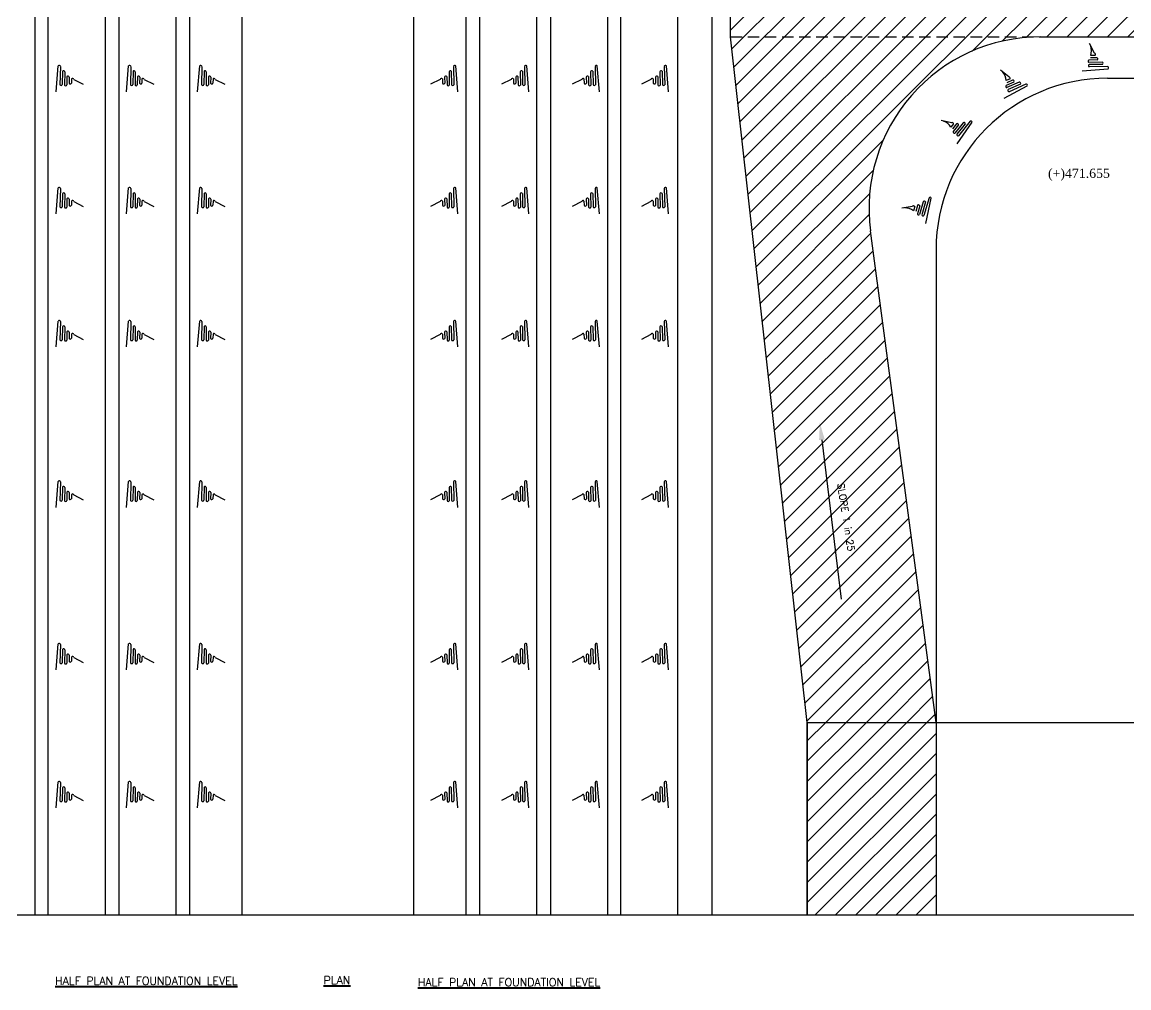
# Model space of a CAD drawing. Header units: inches. Extents: x -400915 to 515323, y 79868 to 577806.
# Drawn here: x -283651 to -186818, y 79868 to 164398 of the extents above; entities that cross this region are included whole.
import ezdxf
from ezdxf import colors
from ezdxf.entities.mleader import LeaderData, LeaderLine
from ezdxf.math import Vec2, Vec3

# ---------------------------------------------------------------- set-up
doc = ezdxf.new("R2010")
doc.units = ezdxf.units.IN
doc.header["$LTSCALE"] = 0.315
doc.header["$MEASUREMENT"] = 0
doc.linetypes.add('CENTER', pattern=[50.8, 31.75, -6.35, 6.35, -6.35])
doc.linetypes.add('HIDDEN', pattern=[9.525, 6.35, -3.175])
for name, color, linetype in [('CL', 5, 'CENTER'), ('rec', 7, 'Continuous'), ('stru', 2, 'Continuous')]:
    doc.layers.add(name, color=color, linetype=linetype)
for name, color, linetype, lineweight in [('crass barrier', 1, 'Continuous', 20), ('STRUC', 2, 'Continuous', 20), ('TXC', 7, 'Continuous', 40)]:
    doc.layers.add(name, color=color, linetype=linetype, lineweight=lineweight)
doc.styles.add('ROMANS', font='ROMANS')
doc.styles.add('ROMANT', font='romant.shx')
doc.styles.add('S1', font='ROMANS.shx')
doc.styles.get("Standard").update_dxf_attribs({"font": 'romantic.ttf'})
doc.dimstyles.new('75', dxfattribs={"dimscale": 0, "dimtxt": 2.5, "dimasz": 2.5, "dimexe": 1.5, "dimexo": 1.5, "dimgap": 1, "dimtad": 1, "dimdec": 0, "dimzin": 0, "dimdsep": 46, "dimtxsty": 'ROMANS', "dimblk": 'ARCHTICK', "dimcen": -0.75, "dimclrd": 1, "dimclre": 1, "dimclrt": 3, "dimadec": 0, "dimazin": 0, "dimtfac": 1, "dimtdec": 0, "dimtofl": 0, "dimtmove": 0, "dimatfit": 3, "dimfxl": 1, "dimtolj": 1, "dimtzin": 0, "dimarcsym": 0})

# ---------------------------------------------------------------- blocks, each defined once
blk = doc.blocks.new('_ArchTick')
at = {"layer": 'crass barrier', "color": 0, "const_width": 0.15}
blk.add_lwpolyline([(-0.5, -0.5), (0.5, 0.5)], dxfattribs=at)
blk = doc.blocks.new('*D241')
at = {"layer": 'Defpoints', "color": 0, "linetype": 'Continuous', "transparency": 16777216}
for p in [(-194552, 163108), (-161533, 163108), (-209318, 103108)]:
    blk.add_point(p, dxfattribs=at)
at = {"layer": 'STRUC', "color": 1, "linetype": 'Continuous', "lineweight": -2, "transparency": 16777216}
for p, q in [((-194252, 163108), (-161233, 163108)), ((-161533, 103108), (-161533, 163108)), ((-209018, 103108), (-161233, 103108))]:
    blk.add_line(p, q, dxfattribs=at)
at = {"layer": 'STRUC', "color": 1, "linetype": 'Continuous', "lineweight": -2, "transparency": 16777216, "xscale": 500, "yscale": 500, "zscale": 500}
for p, rotation in [((-161533, 163108), 90), ((-161533, 103108), 270)]:
    blk.add_blockref('_ArchTick', p, dxfattribs=dict(at, rotation=rotation))
at = {"layer": 'STRUC', "color": 3, "linetype": 'Continuous', "transparency": 16777216, "insert": (-161983, 133108), "char_height": 500, "attachment_point": 5, "rotation": 90, "style": 'ROMANS'}
blk.add_mtext('\\A1;60000', dxfattribs=at)

msp = doc.modelspace()

# ---------------------------------------------------------------- hatches: boundary and pattern name
at = {"layer": 'rec', "linetype": 'HIDDEN', "ltscale": 500}
h = msp.add_hatch(dxfattribs=at)
h.set_pattern_fill('ANSI31', color=251, scale=10000, style=0)
h.paths.add_polyline_path([(-203684.8, 277508.5), (-214951.2, 277508.5), (-214951.2, 257047.9), (-203684.8, 257047.9)])
h.paths.add_polyline_path([(-298880.8, 277508.5), (-310147.3, 277508.5), (-310147.3, 257047.9), (-298880.8, 257047.9)])
h.paths.add_polyline_path([(-298880.8, 103108.2), (-310147.3, 103108.2), (-310147.3, 86267.5), (-298880.8, 86267.5)])
h.paths.add_polyline_path([(-203684.8, 103108.2), (-214951.2, 103108.2), (-214951.2, 86267.5), (-203684.8, 86267.5)])
h = msp.add_hatch(dxfattribs=at)
h.set_pattern_fill('ANSI31', color=251, scale=10000, style=0)
h.paths.add_polyline_path([(-112917.4, 171108.2), (-207444.5, 171108.2), (-211624.3, 175288), (-221664.8, 175288), (-221664.8, 163108.2), (-194552, 163108.2), (-112917.4, 163108.2)])
h.paths.add_polyline_path([(-194552, 163108.2), (-221664.8, 163108.2), (-214951.2, 103108.2), (-203684.8, 103108.2), (-209420.4, 146125.7, -0.4535919)])
h.paths.add_polyline_path([(-211750.6, 125174.5), (-210635.9, 118017.9), (-211525.2, 117879.4), (-212639.9, 125036)], flags=24)

# ---------------------------------------------------------------- linework, layer by layer
at = {"layer": 'CL', "linetype": 'ByBlock'}
for p, q in [((-282526.6, 277508.5), (-282526.6, 86267.5)), ((-281396, 277508.5), (-281396, 86267.5)), ((-276396, 277508.5), (-276396, 86267.5)), ((-275196, 277508.5), (-275196, 86267.5)), ((-270196, 277508.5), (-270196, 86267.5)), ((-268996, 277508.5), (-268996, 86267.5)), ((-268996, 277508.5), (-268996, 86267.5)), ((-268996, 277508.5), (-268996, 86267.5)), ((-264416, 277508.5), (-264416, 86267.5)), ((-249416, 277508.5), (-249416, 86267.5)), ((-249416, 277508.5), (-249416, 86267.5)), ((-244836, 277508.5), (-244836, 86267.5)), ((-244836, 277508.5), (-244836, 86267.5)), ((-243636, 277508.5), (-243636, 86267.5)), ((-238636, 277508.5), (-238636, 86267.5)), ((-237436, 277508.5), (-237436, 86267.5)), ((-232436, 277508.5), (-232436, 86267.5)), ((-231305.5, 277508.5), (-231305.5, 86267.5)), ((-226305.5, 277508.5), (-226305.5, 86267.5)), ((-223305.5, 277508.5), (-223305.5, 86267.5)), ((-189830.8, 161678.7), (-190251.1, 162516.8)), ((-189163, 160897), (-190333.5, 160874.7)), ((-189577.3, 161089.4), (-190319.1, 161075.3)), ((-189622, 161285.5), (-190171.4, 161275)), ((-189786.1, 161482.7), (-190157, 161475.6)), ((-280306.1, 160527.2), (-280342.5, 158911.7)), ((-280119.7, 160096.6), (-280141.9, 158926.1)), ((-279923.6, 160051.9), (-279945.9, 158881.4)), ((-274135.8, 160527.2), (-274172.2, 158911.7)), ((-273949.4, 160096.6), (-273971.7, 158926.1)), ((-273753.3, 160051.9), (-273775.6, 158881.4)), ((-267918.7, 160527.2), (-267955.1, 158911.7)), ((-267732.2, 160096.6), (-267754.5, 158926.1)), ((-267536.2, 160051.9), (-267558.5, 158881.4)), ((-246295.9, 160051.9), (-246273.6, 158881.4)), ((-246099.8, 160096.6), (-246077.5, 158926.1)), ((-245913.4, 160527.2), (-245876.9, 158911.7)), ((-240078.7, 160051.9), (-240056.4, 158881.4)), ((-239882.6, 160096.6), (-239860.4, 158926.1)), ((-239696.2, 160527.2), (-239659.8, 158911.7)), ((-233908.4, 160051.9), (-233886.2, 158881.4)), ((-233712.4, 160096.6), (-233690.1, 158926.1)), ((-233526, 160527.2), (-233489.5, 158911.7)), ((-227847.2, 160051.9), (-227824.9, 158881.4)), ((-227651.1, 160096.6), (-227628.8, 158926.1)), ((-227464.7, 160527.2), (-227428.2, 158911.7)), ((-197332.2, 159599.2), (-198045.8, 160207.3)), ((-188687.7, 160514.5), (-190303.2, 160478.1)), ((-189118.3, 160701), (-190288.8, 160678.7)), ((-279731.2, 159637.6), (-279745.3, 158895.8)), ((-279535.1, 159592.9), (-279545.6, 159043.4)), ((-279337.9, 159428.7), (-279345, 159057.8)), ((-279141.9, 159384), (-278303.8, 158963.7)), ((-273560.9, 159637.6), (-273575, 158895.8)), ((-273364.9, 159592.9), (-273375.3, 159043.4)), ((-273167.7, 159428.7), (-273174.7, 159057.8)), ((-272971.6, 159384), (-272133.6, 158963.7)), ((-267343.8, 159637.6), (-267357.9, 158895.8)), ((-267147.7, 159592.9), (-267158.2, 159043.4)), ((-266950.5, 159428.7), (-266957.6, 159057.8)), ((-266754.5, 159384), (-265916.4, 158963.7)), ((-247077.6, 159384), (-247915.6, 158963.7)), ((-246881.5, 159428.7), (-246874.5, 159057.8)), ((-246684.3, 159592.9), (-246673.9, 159043.4)), ((-246488.3, 159637.6), (-246474.2, 158895.8)), ((-240860.4, 159384), (-241698.5, 158963.7)), ((-240664.4, 159428.7), (-240657.3, 159057.8)), ((-240467.2, 159592.9), (-240456.7, 159043.4)), ((-240271.1, 159637.6), (-240257, 158895.8)), ((-234690.2, 159384), (-235528.2, 158963.7)), ((-234494.1, 159428.7), (-234487, 159057.8)), ((-234296.9, 159592.9), (-234286.5, 159043.4)), ((-234100.9, 159637.6), (-234086.7, 158895.8)), ((-228628.9, 159384), (-229466.9, 158963.7)), ((-228432.8, 159428.7), (-228425.8, 159057.8)), ((-228235.6, 159592.9), (-228225.2, 159043.4)), ((-228039.6, 159637.6), (-228025.5, 158895.8)), ((-197214.7, 159436), (-197553.5, 159285)), ((-196869.1, 159155.2), (-197546.8, 158853.2)), ((-196986.7, 159318.4), (-197488.6, 159094.7)), ((-196412.6, 159139.4), (-197481.9, 158662.9)), ((-196295, 158976.2), (-197364.4, 158499.7)), ((-195825.8, 158972.3), (-197299.5, 158309.4)), ((-202335.7, 155576.9), (-203249.5, 155786.3)), ((-202156, 155486.5), (-202386.8, 155196)), ((-201899.5, 155487.5), (-202241.2, 155057.2)), ((-201719.8, 155397.2), (-202181.3, 154816.2)), ((-201307.7, 155594.1), (-202035.7, 154677.4)), ((-201128, 155503.8), (-201856.1, 154587)), ((-200710.1, 155717.1), (-201710.6, 154448.2)), ((-280306.1, 149834.5), (-280342.5, 148218.9)), ((-280119.7, 149403.8), (-280141.9, 148233.3)), ((-279923.6, 149359.2), (-279945.9, 148188.6)), ((-274135.8, 149834.5), (-274172.2, 148218.9)), ((-273949.4, 149403.8), (-273971.7, 148233.3)), ((-273753.3, 149359.2), (-273775.6, 148188.6)), ((-267918.7, 149834.5), (-267955.1, 148218.9)), ((-267732.2, 149403.8), (-267754.5, 148233.3)), ((-267536.2, 149359.2), (-267558.5, 148188.6)), ((-246295.9, 149359.2), (-246273.6, 148188.6)), ((-246099.8, 149403.8), (-246077.5, 148233.3)), ((-245913.4, 149834.5), (-245876.9, 148218.9)), ((-240078.7, 149359.2), (-240056.4, 148188.6)), ((-239882.6, 149403.8), (-239860.4, 148233.3)), ((-239696.2, 149834.5), (-239659.8, 148218.9)), ((-233908.4, 149359.2), (-233886.2, 148188.6)), ((-233712.4, 149403.8), (-233690.1, 148233.3)), ((-233526, 149834.5), (-233489.5, 148218.9)), ((-227847.2, 149359.2), (-227824.9, 148188.6)), ((-227651.1, 149403.8), (-227628.8, 148233.3)), ((-227464.7, 149834.5), (-227428.2, 148218.9)), ((-279731.2, 148944.8), (-279745.3, 148203)), ((-279535.1, 148900.1), (-279545.6, 148350.7)), ((-279337.9, 148736), (-279345, 148365.1)), ((-279141.9, 148691.3), (-278303.8, 148271)), ((-273560.9, 148944.8), (-273575, 148203)), ((-273364.9, 148900.1), (-273375.3, 148350.7)), ((-273167.7, 148736), (-273174.7, 148365.1)), ((-272971.6, 148691.3), (-272133.6, 148271)), ((-267343.8, 148944.8), (-267357.9, 148203)), ((-267147.7, 148900.1), (-267158.2, 148350.7)), ((-266950.5, 148736), (-266957.6, 148365.1)), ((-266754.5, 148691.3), (-265916.4, 148271)), ((-247077.6, 148691.3), (-247915.6, 148271)), ((-246881.5, 148736), (-246874.5, 148365.1)), ((-246684.3, 148900.1), (-246673.9, 148350.7)), ((-246488.3, 148944.8), (-246474.2, 148203)), ((-240860.4, 148691.3), (-241698.5, 148271)), ((-240664.4, 148736), (-240657.3, 148365.1)), ((-240467.2, 148900.1), (-240456.7, 148350.7)), ((-240271.1, 148944.8), (-240257, 148203)), ((-234690.2, 148691.3), (-235528.2, 148271)), ((-234494.1, 148736), (-234487, 148365.1)), ((-234296.9, 148900.1), (-234286.5, 148350.7)), ((-234100.9, 148944.8), (-234086.7, 148203)), ((-228628.9, 148691.3), (-229466.9, 148271)), ((-228432.8, 148736), (-228425.8, 148365.1)), ((-228235.6, 148900.1), (-228225.2, 148350.7)), ((-228039.6, 148944.8), (-228025.5, 148203)), ((-205752.6, 148262.9), (-206677.1, 148106.7)), ((-205552.1, 148248.1), (-205654, 147891.4)), ((-205315.4, 148347.2), (-205466.5, 147818.9)), ((-205114.9, 148332.5), (-205318.8, 147619.1)), ((-204809.4, 148672.2), (-205131.3, 147546.6)), ((-204608.9, 148657.4), (-204930.8, 147531.8)), ((-204304.4, 149014.5), (-204743.2, 147459.3)), ((-280306.1, 138191.9), (-280342.5, 136576.4)), ((-280119.7, 137761.3), (-280141.9, 136590.8)), ((-279923.6, 137716.6), (-279945.9, 136546.1)), ((-274135.8, 138191.9), (-274172.2, 136576.4)), ((-273949.4, 137761.3), (-273971.7, 136590.8)), ((-273753.3, 137716.6), (-273775.6, 136546.1)), ((-267918.7, 138191.9), (-267955.1, 136576.4)), ((-267732.2, 137761.3), (-267754.5, 136590.8)), ((-267536.2, 137716.6), (-267558.5, 136546.1)), ((-246295.9, 137716.6), (-246273.6, 136546.1)), ((-246099.8, 137761.3), (-246077.5, 136590.8)), ((-245913.4, 138191.9), (-245876.9, 136576.4)), ((-240078.7, 137716.6), (-240056.4, 136546.1)), ((-239882.6, 137761.3), (-239860.4, 136590.8)), ((-239696.2, 138191.9), (-239659.8, 136576.4)), ((-233908.4, 137716.6), (-233886.2, 136546.1)), ((-233712.4, 137761.3), (-233690.1, 136590.8)), ((-233526, 138191.9), (-233489.5, 136576.4)), ((-227847.2, 137716.6), (-227824.9, 136546.1)), ((-227651.1, 137761.3), (-227628.8, 136590.8)), ((-227464.7, 138191.9), (-227428.2, 136576.4)), ((-279731.2, 137302.3), (-279745.3, 136560.5)), ((-279535.1, 137257.6), (-279545.6, 136708.1)), ((-279337.9, 137093.4), (-279345, 136722.5)), ((-279141.9, 137048.7), (-278303.8, 136628.4)), ((-273560.9, 137302.3), (-273575, 136560.5)), ((-273364.9, 137257.6), (-273375.3, 136708.1)), ((-273167.7, 137093.4), (-273174.7, 136722.5)), ((-272971.6, 137048.7), (-272133.6, 136628.4)), ((-267343.8, 137302.3), (-267357.9, 136560.5)), ((-267147.7, 137257.6), (-267158.2, 136708.1)), ((-266950.5, 137093.4), (-266957.6, 136722.5)), ((-266754.5, 137048.7), (-265916.4, 136628.4)), ((-247077.6, 137048.7), (-247915.6, 136628.4)), ((-246881.5, 137093.4), (-246874.5, 136722.5)), ((-246684.3, 137257.6), (-246673.9, 136708.1)), ((-246488.3, 137302.3), (-246474.2, 136560.5)), ((-240860.4, 137048.7), (-241698.5, 136628.4)), ((-240664.4, 137093.4), (-240657.3, 136722.5)), ((-240467.2, 137257.6), (-240456.7, 136708.1)), ((-240271.1, 137302.3), (-240257, 136560.5)), ((-234690.2, 137048.7), (-235528.2, 136628.4)), ((-234494.1, 137093.4), (-234487, 136722.5)), ((-234296.9, 137257.6), (-234286.5, 136708.1)), ((-234100.9, 137302.3), (-234086.7, 136560.5)), ((-228628.9, 137048.7), (-229466.9, 136628.4)), ((-228432.8, 137093.4), (-228425.8, 136722.5)), ((-228235.6, 137257.6), (-228225.2, 136708.1)), ((-228039.6, 137302.3), (-228025.5, 136560.5)), ((-280306.1, 124153), (-280342.5, 122537.5)), ((-274135.8, 124153), (-274172.2, 122537.5)), ((-267918.7, 124153), (-267955.1, 122537.5)), ((-245913.4, 124153), (-245876.9, 122537.5)), ((-239696.2, 124153), (-239659.8, 122537.5)), ((-233526, 124153), (-233489.5, 122537.5)), ((-227464.7, 124153), (-227428.2, 122537.5)), ((-280119.7, 123722.4), (-280141.9, 122551.9)), ((-279923.6, 123677.7), (-279945.9, 122507.2)), ((-279731.2, 123263.4), (-279745.3, 122521.6)), ((-279535.1, 123218.7), (-279545.6, 122669.2)), ((-279337.9, 123054.5), (-279345, 122683.6)), ((-279141.9, 123009.8), (-278303.8, 122589.5)), ((-273949.4, 123722.4), (-273971.7, 122551.9)), ((-273753.3, 123677.7), (-273775.6, 122507.2)), ((-273560.9, 123263.4), (-273575, 122521.6)), ((-273364.9, 123218.7), (-273375.3, 122669.2)), ((-273167.7, 123054.5), (-273174.7, 122683.6)), ((-272971.6, 123009.8), (-272133.6, 122589.5)), ((-267732.2, 123722.4), (-267754.5, 122551.9)), ((-267536.2, 123677.7), (-267558.5, 122507.2)), ((-267343.8, 123263.4), (-267357.9, 122521.6)), ((-267147.7, 123218.7), (-267158.2, 122669.2)), ((-266950.5, 123054.5), (-266957.6, 122683.6)), ((-266754.5, 123009.8), (-265916.4, 122589.5)), ((-247077.6, 123009.8), (-247915.6, 122589.5)), ((-246881.5, 123054.5), (-246874.5, 122683.6)), ((-246684.3, 123218.7), (-246673.9, 122669.2)), ((-246488.3, 123263.4), (-246474.2, 122521.6)), ((-246295.9, 123677.7), (-246273.6, 122507.2)), ((-246099.8, 123722.4), (-246077.5, 122551.9)), ((-240860.4, 123009.8), (-241698.5, 122589.5)), ((-240664.4, 123054.5), (-240657.3, 122683.6)), ((-240467.2, 123218.7), (-240456.7, 122669.2)), ((-240271.1, 123263.4), (-240257, 122521.6)), ((-240078.7, 123677.7), (-240056.4, 122507.2)), ((-239882.6, 123722.4), (-239860.4, 122551.9)), ((-234690.2, 123009.8), (-235528.2, 122589.5)), ((-234494.1, 123054.5), (-234487, 122683.6)), ((-234296.9, 123218.7), (-234286.5, 122669.2)), ((-234100.9, 123263.4), (-234086.7, 122521.6)), ((-233908.4, 123677.7), (-233886.2, 122507.2)), ((-233712.4, 123722.4), (-233690.1, 122551.9)), ((-228628.9, 123009.8), (-229466.9, 122589.5)), ((-228432.8, 123054.5), (-228425.8, 122683.6)), ((-228235.6, 123218.7), (-228225.2, 122669.2)), ((-228039.6, 123263.4), (-228025.5, 122521.6)), ((-227847.2, 123677.7), (-227824.9, 122507.2)), ((-227651.1, 123722.4), (-227628.8, 122551.9)), ((-280306.1, 109922.3), (-280342.5, 108306.8)), ((-280119.7, 109491.7), (-280141.9, 108321.2)), ((-279923.6, 109447), (-279945.9, 108276.5)), ((-274135.8, 109922.3), (-274172.2, 108306.8)), ((-273949.4, 109491.7), (-273971.7, 108321.2)), ((-273753.3, 109447), (-273775.6, 108276.5)), ((-267918.7, 109922.3), (-267955.1, 108306.8)), ((-267732.2, 109491.7), (-267754.5, 108321.2)), ((-267536.2, 109447), (-267558.5, 108276.5)), ((-246295.9, 109447), (-246273.6, 108276.5)), ((-246099.8, 109491.7), (-246077.5, 108321.2)), ((-245913.4, 109922.3), (-245876.9, 108306.8)), ((-240078.7, 109447), (-240056.4, 108276.5)), ((-239882.6, 109491.7), (-239860.4, 108321.2)), ((-239696.2, 109922.3), (-239659.8, 108306.8)), ((-233908.4, 109447), (-233886.2, 108276.5)), ((-233712.4, 109491.7), (-233690.1, 108321.2)), ((-233526, 109922.3), (-233489.5, 108306.8)), ((-227847.2, 109447), (-227824.9, 108276.5)), ((-227651.1, 109491.7), (-227628.8, 108321.2)), ((-227464.7, 109922.3), (-227428.2, 108306.8)), ((-279731.2, 109032.7), (-279745.3, 108290.9)), ((-279535.1, 108988), (-279545.6, 108438.6)), ((-279337.9, 108823.9), (-279345, 108453)), ((-279141.9, 108779.2), (-278303.8, 108358.9)), ((-273560.9, 109032.7), (-273575, 108290.9)), ((-273364.9, 108988), (-273375.3, 108438.6)), ((-273167.7, 108823.9), (-273174.7, 108453)), ((-272971.6, 108779.2), (-272133.6, 108358.9)), ((-267343.8, 109032.7), (-267357.9, 108290.9)), ((-267147.7, 108988), (-267158.2, 108438.6)), ((-266950.5, 108823.9), (-266957.6, 108453)), ((-266754.5, 108779.2), (-265916.4, 108358.9)), ((-247077.6, 108779.2), (-247915.6, 108358.9)), ((-246881.5, 108823.9), (-246874.5, 108453)), ((-246684.3, 108988), (-246673.9, 108438.6)), ((-246488.3, 109032.7), (-246474.2, 108290.9)), ((-240860.4, 108779.2), (-241698.5, 108358.9)), ((-240664.4, 108823.9), (-240657.3, 108453)), ((-240467.2, 108988), (-240456.7, 108438.6)), ((-240271.1, 109032.7), (-240257, 108290.9)), ((-234690.2, 108779.2), (-235528.2, 108358.9)), ((-234494.1, 108823.9), (-234487, 108453)), ((-234296.9, 108988), (-234286.5, 108438.6)), ((-234100.9, 109032.7), (-234086.7, 108290.9)), ((-228628.9, 108779.2), (-229466.9, 108358.9)), ((-228432.8, 108823.9), (-228425.8, 108453)), ((-228235.6, 108988), (-228225.2, 108438.6)), ((-228039.6, 109032.7), (-228025.5, 108290.9)), ((-280306.1, 97842.8), (-280342.5, 96227.3)), ((-274135.8, 97842.8), (-274172.2, 96227.3)), ((-267918.7, 97842.8), (-267955.1, 96227.3)), ((-245913.4, 97842.8), (-245876.9, 96227.3)), ((-239696.2, 97842.8), (-239659.8, 96227.3)), ((-233526, 97842.8), (-233489.5, 96227.3)), ((-227464.7, 97842.8), (-227428.2, 96227.3)), ((-280119.7, 97412.2), (-280141.9, 96241.7)), ((-279923.6, 97367.5), (-279945.9, 96197)), ((-279731.2, 96953.2), (-279745.3, 96211.4)), ((-279535.1, 96908.5), (-279545.6, 96359)), ((-273949.4, 97412.2), (-273971.7, 96241.7)), ((-273753.3, 97367.5), (-273775.6, 96197)), ((-273560.9, 96953.2), (-273575, 96211.4)), ((-273364.9, 96908.5), (-273375.3, 96359)), ((-267732.2, 97412.2), (-267754.5, 96241.7)), ((-267536.2, 97367.5), (-267558.5, 96197)), ((-267343.8, 96953.2), (-267357.9, 96211.4)), ((-267147.7, 96908.5), (-267158.2, 96359)), ((-246684.3, 96908.5), (-246673.9, 96359)), ((-246488.3, 96953.2), (-246474.2, 96211.4)), ((-246295.9, 97367.5), (-246273.6, 96197)), ((-246099.8, 97412.2), (-246077.5, 96241.7)), ((-240467.2, 96908.5), (-240456.7, 96359)), ((-240271.1, 96953.2), (-240257, 96211.4)), ((-240078.7, 97367.5), (-240056.4, 96197)), ((-239882.6, 97412.2), (-239860.4, 96241.7)), ((-234296.9, 96908.5), (-234286.5, 96359)), ((-234100.9, 96953.2), (-234086.7, 96211.4)), ((-233908.4, 97367.5), (-233886.2, 96197)), ((-233712.4, 97412.2), (-233690.1, 96241.7)), ((-228235.6, 96908.5), (-228225.2, 96359)), ((-228039.6, 96953.2), (-228025.5, 96211.4)), ((-227847.2, 97367.5), (-227824.9, 96197)), ((-227651.1, 97412.2), (-227628.8, 96241.7)), ((-279337.9, 96744.3), (-279345, 96373.4)), ((-279141.9, 96699.6), (-278303.8, 96279.3)), ((-273167.7, 96744.3), (-273174.7, 96373.4)), ((-272971.6, 96699.6), (-272133.6, 96279.3)), ((-266950.5, 96744.3), (-266957.6, 96373.4)), ((-266754.5, 96699.6), (-265916.4, 96279.3)), ((-247077.6, 96699.6), (-247915.6, 96279.3)), ((-246881.5, 96744.3), (-246874.5, 96373.4)), ((-240860.4, 96699.6), (-241698.5, 96279.3)), ((-240664.4, 96744.3), (-240657.3, 96373.4)), ((-234690.2, 96699.6), (-235528.2, 96279.3)), ((-234494.1, 96744.3), (-234487, 96373.4)), ((-228628.9, 96699.6), (-229466.9, 96279.3)), ((-228432.8, 96744.3), (-228425.8, 96373.4))]:
    msp.add_line(p, q, dxfattribs=at)
at = {"layer": 'CL', "linetype": 'ByBlock', "ltscale": 0.5}
msp.add_line((-249416, 195026.6), (-249416, 86267.5), dxfattribs=at)
at = {"layer": 'CL', "linetype": 'ByBlock'}
for points in [[(-280685, 158298.2), (-280502.1, 160573.4, -0.922831), (-280502.1, 160573.4, 3.0146704)], [(-274514.8, 158298.2), (-274331.8, 160573.4, -0.922831), (-274331.8, 160573.4, 3.0146704)], [(-268297.6, 158298.2), (-268114.7, 160573.4, -0.922831), (-268114.7, 160573.4, 3.0146704)], [(-245534.4, 158298.2), (-245717.4, 160573.4, 0.922831), (-245717.4, 160573.4, -3.0146704)], [(-239317.3, 158298.2), (-239500.2, 160573.4, 0.922831), (-239500.2, 160573.4, -3.0146704)], [(-233147, 158298.2), (-233329.9, 160573.4, 0.922831), (-233329.9, 160573.4, -3.0146704)], [(-227085.7, 158298.2), (-227268.7, 160573.4, 0.922831), (-227268.7, 160573.4, -3.0146704)], [(-190916.7, 160135.6), (-188641.5, 160318.5, 0.922831), (-188641.5, 160318.5, -3.0146704)], [(-197731.1, 157754.9), (-195706.9, 158809.8, 0.922831), (-195706.9, 158809.8, -3.0146704)], [(-201837.1, 153757.1), (-200529.5, 155628, 0.922831), (-200529.5, 155628, -3.0146704)], [(-280685, 147605.5), (-280502.1, 149880.7, -0.922831), (-280502.1, 149880.7, 3.0146704)], [(-274514.8, 147605.5), (-274331.8, 149880.7, -0.922831), (-274331.8, 149880.7, 3.0146704)], [(-268297.6, 147605.5), (-268114.7, 149880.7, -0.922831), (-268114.7, 149880.7, 3.0146704)], [(-245534.4, 147605.5), (-245717.4, 149880.7, 0.922831), (-245717.4, 149880.7, -3.0146704)], [(-239317.3, 147605.5), (-239500.2, 149880.7, 0.922831), (-239500.2, 149880.7, -3.0146704)], [(-233147, 147605.5), (-233329.9, 149880.7, 0.922831), (-233329.9, 149880.7, -3.0146704)], [(-227085.7, 147605.5), (-227268.7, 149880.7, 0.922831), (-227268.7, 149880.7, -3.0146704)], [(-204595.6, 146772.3), (-204103.5, 149001.2, 0.922831), (-204103.5, 149001.2, -3.0146704)], [(-280685, 135962.9), (-280502.1, 138238.1, -0.922831), (-280502.1, 138238.1, 3.0146704)], [(-274514.8, 135962.9), (-274331.8, 138238.1, -0.922831), (-274331.8, 138238.1, 3.0146704)], [(-268297.6, 135962.9), (-268114.7, 138238.1, -0.922831), (-268114.7, 138238.1, 3.0146704)], [(-245534.4, 135962.9), (-245717.4, 138238.1, 0.922831), (-245717.4, 138238.1, -3.0146704)], [(-239317.3, 135962.9), (-239500.2, 138238.1, 0.922831), (-239500.2, 138238.1, -3.0146704)], [(-233147, 135962.9), (-233329.9, 138238.1, 0.922831), (-233329.9, 138238.1, -3.0146704)], [(-227085.7, 135962.9), (-227268.7, 138238.1, 0.922831), (-227268.7, 138238.1, -3.0146704)], [(-280685, 121924), (-280502.1, 124199.2, -0.922831), (-280502.1, 124199.2, 3.0146704)], [(-274514.8, 121924), (-274331.8, 124199.2, -0.922831), (-274331.8, 124199.2, 3.0146704)], [(-268297.6, 121924), (-268114.7, 124199.2, -0.922831), (-268114.7, 124199.2, 3.0146704)], [(-245534.4, 121924), (-245717.4, 124199.2, 0.922831), (-245717.4, 124199.2, -3.0146704)], [(-239317.3, 121924), (-239500.2, 124199.2, 0.922831), (-239500.2, 124199.2, -3.0146704)], [(-233147, 121924), (-233329.9, 124199.2, 0.922831), (-233329.9, 124199.2, -3.0146704)], [(-227085.7, 121924), (-227268.7, 124199.2, 0.922831), (-227268.7, 124199.2, -3.0146704)], [(-280685, 107693.3), (-280502.1, 109968.5, -0.922831), (-280502.1, 109968.5, 3.0146704)], [(-274514.8, 107693.3), (-274331.8, 109968.5, -0.922831), (-274331.8, 109968.5, 3.0146704)], [(-268297.6, 107693.3), (-268114.7, 109968.5, -0.922831), (-268114.7, 109968.5, 3.0146704)], [(-245534.4, 107693.3), (-245717.4, 109968.5, 0.922831), (-245717.4, 109968.5, -3.0146704)], [(-239317.3, 107693.3), (-239500.2, 109968.5, 0.922831), (-239500.2, 109968.5, -3.0146704)], [(-233147, 107693.3), (-233329.9, 109968.5, 0.922831), (-233329.9, 109968.5, -3.0146704)], [(-227085.7, 107693.3), (-227268.7, 109968.5, 0.922831), (-227268.7, 109968.5, -3.0146704)], [(-280685, 95613.8), (-280502.1, 97889, -0.922831), (-280502.1, 97889, 3.0146704)], [(-274514.8, 95613.8), (-274331.8, 97889, -0.922831), (-274331.8, 97889, 3.0146704)], [(-268297.6, 95613.8), (-268114.7, 97889, -0.922831), (-268114.7, 97889, 3.0146704)], [(-245534.4, 95613.8), (-245717.4, 97889, 0.922831), (-245717.4, 97889, -3.0146704)], [(-239317.3, 95613.8), (-239500.2, 97889, 0.922831), (-239500.2, 97889, -3.0146704)], [(-233147, 95613.8), (-233329.9, 97889, 0.922831), (-233329.9, 97889, -3.0146704)], [(-227085.7, 95613.8), (-227268.7, 97889, 0.922831), (-227268.7, 97889, -3.0146704)]]:
    msp.add_lwpolyline(points, format="xyb", dxfattribs=at)
for centre, radius, start, end in [((-191491.4, 161907.2), 1402.4, 342.077728, 17.161746), ((-190281.5, 160971.8), 110.1, 109.960781, 241.832405), ((-189852.3, 161570.7), 110.1, 306.904692, 78.776315), ((-189643.4, 161177.5), 110.1, 306.904692, 78.776315), ((-189184.4, 160789), 110.1, 306.904692, 78.776315), ((-280414.1, 160507.3), 110.1, 11.223685, 143.095308), ((-280031.6, 160030.5), 110.1, 11.223685, 143.095308), ((-274243.8, 160507.3), 110.1, 11.223685, 143.095308), ((-273861.3, 160030.5), 110.1, 11.223685, 143.095308), ((-268026.6, 160507.3), 110.1, 11.223685, 143.095308), ((-267644.2, 160030.5), 110.1, 11.223685, 143.095308), ((-246187.8, 160030.5), 110.1, 36.904692, 168.776315), ((-245805.4, 160507.3), 110.1, 36.904692, 168.776315), ((-239970.7, 160030.5), 110.1, 36.904692, 168.776315), ((-239588.3, 160507.3), 110.1, 36.904692, 168.776315), ((-233800.4, 160030.5), 110.1, 36.904692, 168.776315), ((-233418, 160507.3), 110.1, 36.904692, 168.776315), ((-227739.1, 160030.5), 110.1, 36.904692, 168.776315), ((-227356.7, 160507.3), 110.1, 36.904692, 168.776315), ((-198950.5, 159162.6), 1402.4, 5.006718, 40.090736), ((-190251.2, 160575.2), 110.1, 109.960781, 241.832405), ((-188707.6, 160406.6), 110.1, 306.904692, 78.776315), ((-280245.4, 158963.7), 110.1, 208.167595, 340.039219), ((-279848.8, 158933.4), 110.1, 208.167595, 340.039219), ((-279643.1, 159571.4), 110.1, 11.223685, 143.095308), ((-279448.5, 159095.4), 110.1, 208.167595, 340.039219), ((-279249.9, 159362.6), 110.1, 11.223685, 143.095308), ((-274075.2, 158963.7), 110.1, 208.167595, 340.039219), ((-273678.5, 158933.4), 110.1, 208.167595, 340.039219), ((-273472.9, 159571.4), 110.1, 11.223685, 143.095308), ((-273278.2, 159095.4), 110.1, 208.167595, 340.039219), ((-273079.6, 159362.6), 110.1, 11.223685, 143.095308), ((-267858, 158963.7), 110.1, 208.167595, 340.039219), ((-267461.4, 158933.4), 110.1, 208.167595, 340.039219), ((-267255.7, 159571.4), 110.1, 11.223685, 143.095308), ((-267061.1, 159095.4), 110.1, 208.167595, 340.039219), ((-266862.5, 159362.6), 110.1, 11.223685, 143.095308), ((-246969.6, 159362.6), 110.1, 36.904692, 168.776315), ((-246771, 159095.4), 110.1, 199.960781, 331.832405), ((-246576.3, 159571.4), 110.1, 36.904692, 168.776315), ((-246370.7, 158933.4), 110.1, 199.960781, 331.832405), ((-245974, 158963.7), 110.1, 199.960781, 331.832405), ((-240752.4, 159362.6), 110.1, 36.904692, 168.776315), ((-240553.8, 159095.4), 110.1, 199.960781, 331.832405), ((-240359.2, 159571.4), 110.1, 36.904692, 168.776315), ((-240153.5, 158933.4), 110.1, 199.960781, 331.832405), ((-239756.9, 158963.7), 110.1, 199.960781, 331.832405), ((-234582.2, 159362.6), 110.1, 36.904692, 168.776315), ((-234383.5, 159095.4), 110.1, 199.960781, 331.832405), ((-234188.9, 159571.4), 110.1, 36.904692, 168.776315), ((-233983.2, 158933.4), 110.1, 199.960781, 331.832405), ((-233586.6, 158963.7), 110.1, 199.960781, 331.832405), ((-228520.9, 159362.6), 110.1, 36.904692, 168.776315), ((-228322.3, 159095.4), 110.1, 199.960781, 331.832405), ((-228127.6, 159571.4), 110.1, 36.904692, 168.776315), ((-227922, 158933.4), 110.1, 199.960781, 331.832405), ((-227525.3, 158963.7), 110.1, 199.960781, 331.832405), ((-197471.9, 158772.5), 110.1, 132.889771, 264.761395), ((-197309.9, 159491.3), 110.1, 329.833681, 101.705305), ((-196964.3, 159210.5), 110.1, 329.833681, 101.705305), ((-196390.2, 159031.6), 110.1, 329.833681, 101.705305), ((-195802.1, 158865.1), 110.1, 329.833681, 101.705305), ((-197289.4, 158419), 110.1, 132.889771, 264.761395), ((-203569.1, 154441.8), 1402.4, 32.532146, 67.616164), ((-202266, 155491.6), 110.1, 357.359109, 129.230733), ((-201829.8, 155402.2), 110.1, 357.359109, 129.230733), ((-201238, 155508.9), 110.1, 357.359109, 129.230733), ((-200639.5, 155633), 110.1, 357.359109, 129.230733), ((-202077.5, 154779.2), 110.1, 160.415199, 292.286823), ((-201752.4, 154550.1), 110.1, 160.415199, 292.286823), ((-280414.1, 149814.5), 110.1, 11.223685, 143.095308), ((-280031.6, 149337.7), 110.1, 11.223685, 143.095308), ((-274243.8, 149814.5), 110.1, 11.223685, 143.095308), ((-273861.3, 149337.7), 110.1, 11.223685, 143.095308), ((-268026.6, 149814.5), 110.1, 11.223685, 143.095308), ((-267644.2, 149337.7), 110.1, 11.223685, 143.095308), ((-246187.8, 149337.7), 110.1, 36.904692, 168.776315), ((-245805.4, 149814.5), 110.1, 36.904692, 168.776315), ((-239970.7, 149337.7), 110.1, 36.904692, 168.776315), ((-239588.3, 149814.5), 110.1, 36.904692, 168.776315), ((-233800.4, 149337.7), 110.1, 36.904692, 168.776315), ((-233418, 149814.5), 110.1, 36.904692, 168.776315), ((-227739.1, 149337.7), 110.1, 36.904692, 168.776315), ((-227356.7, 149814.5), 110.1, 36.904692, 168.776315), ((-280245.4, 148270.9), 110.1, 208.167595, 340.039219), ((-279848.8, 148240.6), 110.1, 208.167595, 340.039219), ((-279643.1, 148878.7), 110.1, 11.223685, 143.095308), ((-279448.5, 148402.7), 110.1, 208.167595, 340.039219), ((-279249.9, 148669.9), 110.1, 11.223685, 143.095308), ((-274075.2, 148270.9), 110.1, 208.167595, 340.039219), ((-273678.5, 148240.6), 110.1, 208.167595, 340.039219), ((-273472.9, 148878.7), 110.1, 11.223685, 143.095308), ((-273278.2, 148402.7), 110.1, 208.167595, 340.039219), ((-273079.6, 148669.9), 110.1, 11.223685, 143.095308), ((-267858, 148270.9), 110.1, 208.167595, 340.039219), ((-267461.4, 148240.6), 110.1, 208.167595, 340.039219), ((-267255.7, 148878.7), 110.1, 11.223685, 143.095308), ((-267061.1, 148402.7), 110.1, 208.167595, 340.039219), ((-266862.5, 148669.9), 110.1, 11.223685, 143.095308), ((-246969.6, 148669.9), 110.1, 36.904692, 168.776315), ((-246771, 148402.7), 110.1, 199.960781, 331.832405), ((-246576.3, 148878.7), 110.1, 36.904692, 168.776315), ((-246370.7, 148240.6), 110.1, 199.960781, 331.832405), ((-245974, 148270.9), 110.1, 199.960781, 331.832405), ((-240752.4, 148669.9), 110.1, 36.904692, 168.776315), ((-240553.8, 148402.7), 110.1, 199.960781, 331.832405), ((-240359.2, 148878.7), 110.1, 36.904692, 168.776315), ((-240153.5, 148240.6), 110.1, 199.960781, 331.832405), ((-239756.9, 148270.9), 110.1, 199.960781, 331.832405), ((-234582.2, 148669.9), 110.1, 36.904692, 168.776315), ((-234383.5, 148402.7), 110.1, 199.960781, 331.832405), ((-234188.9, 148878.7), 110.1, 36.904692, 168.776315), ((-233983.2, 148240.6), 110.1, 199.960781, 331.832405), ((-233586.6, 148270.9), 110.1, 199.960781, 331.832405), ((-228520.9, 148669.9), 110.1, 36.904692, 168.776315), ((-228322.3, 148402.7), 110.1, 199.960781, 331.832405), ((-228127.6, 148878.7), 110.1, 36.904692, 168.776315), ((-227922, 148240.6), 110.1, 199.960781, 331.832405), ((-227525.3, 148270.9), 110.1, 199.960781, 331.832405), ((-205655.6, 148210.7), 110.1, 19.856893, 151.728517), ((-205218.4, 148295.1), 110.1, 19.856893, 151.728517), ((-204712.5, 148620), 110.1, 19.856893, 151.728517), ((-204207, 148963.8), 110.1, 19.856893, 151.728517), ((-206457.8, 146742.3), 1402.4, 55.029929, 90.113947), ((-205208.9, 147624.7), 110.1, 182.912983, 314.784606), ((-204820.8, 147537.4), 110.1, 182.912983, 314.784606), ((-280414.1, 138172), 110.1, 11.223685, 143.095308), ((-280031.6, 137695.2), 110.1, 11.223685, 143.095308), ((-274243.8, 138172), 110.1, 11.223685, 143.095308), ((-273861.3, 137695.2), 110.1, 11.223685, 143.095308), ((-268026.6, 138172), 110.1, 11.223685, 143.095308), ((-267644.2, 137695.2), 110.1, 11.223685, 143.095308), ((-246187.8, 137695.2), 110.1, 36.904692, 168.776315), ((-245805.4, 138172), 110.1, 36.904692, 168.776315), ((-239970.7, 137695.2), 110.1, 36.904692, 168.776315), ((-239588.3, 138172), 110.1, 36.904692, 168.776315), ((-233800.4, 137695.2), 110.1, 36.904692, 168.776315), ((-233418, 138172), 110.1, 36.904692, 168.776315), ((-227739.1, 137695.2), 110.1, 36.904692, 168.776315), ((-227356.7, 138172), 110.1, 36.904692, 168.776315), ((-280245.4, 136628.4), 110.1, 208.167595, 340.039219), ((-279848.8, 136598.1), 110.1, 208.167595, 340.039219), ((-279643.1, 137236.2), 110.1, 11.223685, 143.095308), ((-279448.5, 136760.1), 110.1, 208.167595, 340.039219), ((-279249.9, 137027.3), 110.1, 11.223685, 143.095308), ((-274075.2, 136628.4), 110.1, 208.167595, 340.039219), ((-273678.5, 136598.1), 110.1, 208.167595, 340.039219), ((-273472.9, 137236.2), 110.1, 11.223685, 143.095308), ((-273278.2, 136760.1), 110.1, 208.167595, 340.039219), ((-273079.6, 137027.3), 110.1, 11.223685, 143.095308), ((-267858, 136628.4), 110.1, 208.167595, 340.039219), ((-267461.4, 136598.1), 110.1, 208.167595, 340.039219), ((-267255.7, 137236.2), 110.1, 11.223685, 143.095308), ((-267061.1, 136760.1), 110.1, 208.167595, 340.039219), ((-266862.5, 137027.3), 110.1, 11.223685, 143.095308), ((-246969.6, 137027.3), 110.1, 36.904692, 168.776315), ((-246771, 136760.1), 110.1, 199.960781, 331.832405), ((-246576.3, 137236.2), 110.1, 36.904692, 168.776315), ((-246370.7, 136598.1), 110.1, 199.960781, 331.832405), ((-245974, 136628.4), 110.1, 199.960781, 331.832405), ((-240752.4, 137027.3), 110.1, 36.904692, 168.776315), ((-240553.8, 136760.1), 110.1, 199.960781, 331.832405), ((-240359.2, 137236.2), 110.1, 36.904692, 168.776315), ((-240153.5, 136598.1), 110.1, 199.960781, 331.832405), ((-239756.9, 136628.4), 110.1, 199.960781, 331.832405), ((-234582.2, 137027.3), 110.1, 36.904692, 168.776315), ((-234383.5, 136760.1), 110.1, 199.960781, 331.832405), ((-234188.9, 137236.2), 110.1, 36.904692, 168.776315), ((-233983.2, 136598.1), 110.1, 199.960781, 331.832405), ((-233586.6, 136628.4), 110.1, 199.960781, 331.832405), ((-228520.9, 137027.3), 110.1, 36.904692, 168.776315), ((-228322.3, 136760.1), 110.1, 199.960781, 331.832405), ((-228127.6, 137236.2), 110.1, 36.904692, 168.776315), ((-227922, 136598.1), 110.1, 199.960781, 331.832405), ((-227525.3, 136628.4), 110.1, 199.960781, 331.832405), ((-280414.1, 124133.1), 110.1, 11.223685, 143.095308), ((-274243.8, 124133.1), 110.1, 11.223685, 143.095308), ((-268026.6, 124133.1), 110.1, 11.223685, 143.095308), ((-245805.4, 124133.1), 110.1, 36.904692, 168.776315), ((-239588.3, 124133.1), 110.1, 36.904692, 168.776315), ((-233418, 124133.1), 110.1, 36.904692, 168.776315), ((-227356.7, 124133.1), 110.1, 36.904692, 168.776315), ((-280031.6, 123656.3), 110.1, 11.223685, 143.095308), ((-279643.1, 123197.3), 110.1, 11.223685, 143.095308), ((-279249.9, 122988.4), 110.1, 11.223685, 143.095308), ((-273861.3, 123656.3), 110.1, 11.223685, 143.095308), ((-273472.9, 123197.3), 110.1, 11.223685, 143.095308), ((-273079.6, 122988.4), 110.1, 11.223685, 143.095308), ((-267644.2, 123656.3), 110.1, 11.223685, 143.095308), ((-267255.7, 123197.3), 110.1, 11.223685, 143.095308), ((-266862.5, 122988.4), 110.1, 11.223685, 143.095308), ((-246969.6, 122988.4), 110.1, 36.904692, 168.776315), ((-246576.3, 123197.3), 110.1, 36.904692, 168.776315), ((-246187.8, 123656.3), 110.1, 36.904692, 168.776315), ((-240752.4, 122988.4), 110.1, 36.904692, 168.776315), ((-240359.2, 123197.3), 110.1, 36.904692, 168.776315), ((-239970.7, 123656.3), 110.1, 36.904692, 168.776315), ((-234582.2, 122988.4), 110.1, 36.904692, 168.776315), ((-234188.9, 123197.3), 110.1, 36.904692, 168.776315), ((-233800.4, 123656.3), 110.1, 36.904692, 168.776315), ((-228520.9, 122988.4), 110.1, 36.904692, 168.776315), ((-228127.6, 123197.3), 110.1, 36.904692, 168.776315), ((-227739.1, 123656.3), 110.1, 36.904692, 168.776315), ((-280245.4, 122589.5), 110.1, 208.167595, 340.039219), ((-279848.8, 122559.2), 110.1, 208.167595, 340.039219), ((-279448.5, 122721.2), 110.1, 208.167595, 340.039219), ((-274075.2, 122589.5), 110.1, 208.167595, 340.039219), ((-273678.5, 122559.2), 110.1, 208.167595, 340.039219), ((-273278.2, 122721.2), 110.1, 208.167595, 340.039219), ((-267858, 122589.5), 110.1, 208.167595, 340.039219), ((-267461.4, 122559.2), 110.1, 208.167595, 340.039219), ((-267061.1, 122721.2), 110.1, 208.167595, 340.039219), ((-246771, 122721.2), 110.1, 199.960781, 331.832405), ((-246370.7, 122559.2), 110.1, 199.960781, 331.832405), ((-245974, 122589.5), 110.1, 199.960781, 331.832405), ((-240553.8, 122721.2), 110.1, 199.960781, 331.832405), ((-240153.5, 122559.2), 110.1, 199.960781, 331.832405), ((-239756.9, 122589.5), 110.1, 199.960781, 331.832405), ((-234383.5, 122721.2), 110.1, 199.960781, 331.832405), ((-233983.2, 122559.2), 110.1, 199.960781, 331.832405), ((-233586.6, 122589.5), 110.1, 199.960781, 331.832405), ((-228322.3, 122721.2), 110.1, 199.960781, 331.832405), ((-227922, 122559.2), 110.1, 199.960781, 331.832405), ((-227525.3, 122589.5), 110.1, 199.960781, 331.832405), ((-280414.1, 109902.4), 110.1, 11.223685, 143.095308), ((-280031.6, 109425.6), 110.1, 11.223685, 143.095308), ((-274243.8, 109902.4), 110.1, 11.223685, 143.095308), ((-273861.3, 109425.6), 110.1, 11.223685, 143.095308), ((-268026.6, 109902.4), 110.1, 11.223685, 143.095308), ((-267644.2, 109425.6), 110.1, 11.223685, 143.095308), ((-246187.8, 109425.6), 110.1, 36.904692, 168.776315), ((-245805.4, 109902.4), 110.1, 36.904692, 168.776315), ((-239970.7, 109425.6), 110.1, 36.904692, 168.776315), ((-239588.3, 109902.4), 110.1, 36.904692, 168.776315), ((-233800.4, 109425.6), 110.1, 36.904692, 168.776315), ((-233418, 109902.4), 110.1, 36.904692, 168.776315), ((-227739.1, 109425.6), 110.1, 36.904692, 168.776315), ((-227356.7, 109902.4), 110.1, 36.904692, 168.776315), ((-279643.1, 108966.6), 110.1, 11.223685, 143.095308), ((-279249.9, 108757.7), 110.1, 11.223685, 143.095308), ((-273472.9, 108966.6), 110.1, 11.223685, 143.095308), ((-273079.6, 108757.7), 110.1, 11.223685, 143.095308), ((-267255.7, 108966.6), 110.1, 11.223685, 143.095308), ((-266862.5, 108757.7), 110.1, 11.223685, 143.095308), ((-246969.6, 108757.7), 110.1, 36.904692, 168.776315), ((-246576.3, 108966.6), 110.1, 36.904692, 168.776315), ((-240752.4, 108757.7), 110.1, 36.904692, 168.776315), ((-240359.2, 108966.6), 110.1, 36.904692, 168.776315), ((-234582.2, 108757.7), 110.1, 36.904692, 168.776315), ((-234188.9, 108966.6), 110.1, 36.904692, 168.776315), ((-228520.9, 108757.7), 110.1, 36.904692, 168.776315), ((-228127.6, 108966.6), 110.1, 36.904692, 168.776315), ((-280245.4, 108358.8), 110.1, 208.167595, 340.039219), ((-279848.8, 108328.5), 110.1, 208.167595, 340.039219), ((-279448.5, 108490.5), 110.1, 208.167595, 340.039219), ((-274075.2, 108358.8), 110.1, 208.167595, 340.039219), ((-273678.5, 108328.5), 110.1, 208.167595, 340.039219), ((-273278.2, 108490.5), 110.1, 208.167595, 340.039219), ((-267858, 108358.8), 110.1, 208.167595, 340.039219), ((-267461.4, 108328.5), 110.1, 208.167595, 340.039219), ((-267061.1, 108490.5), 110.1, 208.167595, 340.039219), ((-246771, 108490.5), 110.1, 199.960781, 331.832405), ((-246370.7, 108328.5), 110.1, 199.960781, 331.832405), ((-245974, 108358.8), 110.1, 199.960781, 331.832405), ((-240553.8, 108490.5), 110.1, 199.960781, 331.832405), ((-240153.5, 108328.5), 110.1, 199.960781, 331.832405), ((-239756.9, 108358.8), 110.1, 199.960781, 331.832405), ((-234383.5, 108490.5), 110.1, 199.960781, 331.832405), ((-233983.2, 108328.5), 110.1, 199.960781, 331.832405), ((-233586.6, 108358.8), 110.1, 199.960781, 331.832405), ((-228322.3, 108490.5), 110.1, 199.960781, 331.832405), ((-227922, 108328.5), 110.1, 199.960781, 331.832405), ((-227525.3, 108358.8), 110.1, 199.960781, 331.832405), ((-280414.1, 97822.9), 110.1, 11.223685, 143.095308), ((-274243.8, 97822.9), 110.1, 11.223685, 143.095308), ((-268026.6, 97822.9), 110.1, 11.223685, 143.095308), ((-245805.4, 97822.9), 110.1, 36.904692, 168.776315), ((-239588.3, 97822.9), 110.1, 36.904692, 168.776315), ((-233418, 97822.9), 110.1, 36.904692, 168.776315), ((-227356.7, 97822.9), 110.1, 36.904692, 168.776315), ((-280031.6, 97346.1), 110.1, 11.223685, 143.095308), ((-279643.1, 96887), 110.1, 11.223685, 143.095308), ((-273861.3, 97346.1), 110.1, 11.223685, 143.095308), ((-273472.9, 96887), 110.1, 11.223685, 143.095308), ((-267644.2, 97346.1), 110.1, 11.223685, 143.095308), ((-267255.7, 96887), 110.1, 11.223685, 143.095308), ((-246576.3, 96887), 110.1, 36.904692, 168.776315), ((-246187.8, 97346.1), 110.1, 36.904692, 168.776315), ((-240359.2, 96887), 110.1, 36.904692, 168.776315), ((-239970.7, 97346.1), 110.1, 36.904692, 168.776315), ((-234188.9, 96887), 110.1, 36.904692, 168.776315), ((-233800.4, 97346.1), 110.1, 36.904692, 168.776315), ((-228127.6, 96887), 110.1, 36.904692, 168.776315), ((-227739.1, 97346.1), 110.1, 36.904692, 168.776315), ((-280245.4, 96279.3), 110.1, 208.167595, 340.039219), ((-279848.8, 96249), 110.1, 208.167595, 340.039219), ((-279448.5, 96411), 110.1, 208.167595, 340.039219), ((-279249.9, 96678.2), 110.1, 11.223685, 143.095308), ((-274075.2, 96279.3), 110.1, 208.167595, 340.039219), ((-273678.5, 96249), 110.1, 208.167595, 340.039219), ((-273278.2, 96411), 110.1, 208.167595, 340.039219), ((-273079.6, 96678.2), 110.1, 11.223685, 143.095308), ((-267858, 96279.3), 110.1, 208.167595, 340.039219), ((-267461.4, 96249), 110.1, 208.167595, 340.039219), ((-267061.1, 96411), 110.1, 208.167595, 340.039219), ((-266862.5, 96678.2), 110.1, 11.223685, 143.095308), ((-246969.6, 96678.2), 110.1, 36.904692, 168.776315), ((-246771, 96411), 110.1, 199.960781, 331.832405), ((-246370.7, 96249), 110.1, 199.960781, 331.832405), ((-245974, 96279.3), 110.1, 199.960781, 331.832405), ((-240752.4, 96678.2), 110.1, 36.904692, 168.776315), ((-240553.8, 96411), 110.1, 199.960781, 331.832405), ((-240153.5, 96249), 110.1, 199.960781, 331.832405), ((-239756.9, 96279.3), 110.1, 199.960781, 331.832405), ((-234582.2, 96678.2), 110.1, 36.904692, 168.776315), ((-234383.5, 96411), 110.1, 199.960781, 331.832405), ((-233983.2, 96249), 110.1, 199.960781, 331.832405), ((-233586.6, 96279.3), 110.1, 199.960781, 331.832405), ((-228520.9, 96678.2), 110.1, 36.904692, 168.776315), ((-228322.3, 96411), 110.1, 199.960781, 331.832405), ((-227922, 96249), 110.1, 199.960781, 331.832405), ((-227525.3, 96279.3), 110.1, 199.960781, 331.832405)]:
    msp.add_arc(centre, radius, start, end, dxfattribs=at)
at = {"layer": 'rec', "ltscale": 0.5}
for p, q in [((-221664.8, 163108.2), (-221664.8, 175288)), ((-214951.2, 103108.2), (-221664.8, 163108.2)), ((-194552, 163108.2), (-112917.4, 163108.2)), ((-188684.8, 159488.2), (-112917.4, 159488.2)), ((-203684.8, 103108.2), (-209420.4, 146125.7)), ((-203684.8, 144488.2), (-203684.8, 86267.5)), ((-214951.2, 103108.2), (-203684.8, 103108.2)), ((-214951.2, 86267.5), (-214951.2, 103108.2)), ((-214951.2, 103108.2), (-214951.2, 86267.5)), ((-367788.5, 86267.5), (-150613.2, 86267.5))]:
    msp.add_line(p, q, dxfattribs=at)
at = {"layer": 'rec', "linetype": 'HIDDEN', "ltscale": 500}
msp.add_line((-221664.8, 163108.2), (-194552, 163108.2), dxfattribs=at)
at = {"layer": 'rec', "ltscale": 0.5}
for centre, end in [((-194552, 148108.2), 187.594643), ((-188684.8, 144488.2), 180)]:
    msp.add_arc(centre, 15000, 90, end, dxfattribs=at)

# ---------------------------------------------------------------- texts
at = {"layer": 'stru', "color": 1}
msp.add_text('(+)471.655', height=800, dxfattribs=at).set_placement((-193891.2, 150766.6))
at = {"layer": 'stru', "insert": (-210807.2, 118143.1), "char_height": 600, "width": 155274.456, "attachment_point": 3, "rotation": 278.852862, "style": 'S1'}
msp.add_mtext('SLOPE 1 in 25', dxfattribs=at)
at = {"layer": 'TXC', "char_height": 700, "width": 601772.946, "style": 'ROMANT'}
for s, insert, attachment_point in [('{\\LHALF PLAN AT FOUNDATION LEVEL}', (-280766.1, 80828.7), 1), ('{\\LPLAN}', (-257272.8, 80879.2), 1), ('{\\LHALF PLAN AT FOUNDATION LEVEL}', (-233065.9, 80707.6), 3)]:
    msp.add_mtext(s, dxfattribs=dict(at, insert=insert, attachment_point=attachment_point))

# ---------------------------------------------------------------- dimensions: what is measured, and where the dimension line sits
at = {"layer": 'STRUC', "linetype": 'Continuous'}
dim = msp.add_linear_dim(base=(-161532.7, 163108.2), p1=(-209318, 103108.2), p2=(-194552, 163108.2), angle=90, dimstyle='75', override={"dimscale": 200, "dimtmove": 2}, dxfattribs=at)
dim.commit()
dim.dimension.update_dxf_attribs({"geometry": '*D241', "text_midpoint": (-161982.7, 133108.2)})

# ---------------------------------------------------------------- leaders
at = {"layer": 'rec', "ltscale": 0.5}
ml = msp.add_multileader_mtext('Standard', dxfattribs=at)
ml.set_content(' ', color=256)
ml.set_leader_properties()
ml.build(insert=Vec2(0, 0))
ml.multileader.update_dxf_attribs({"text_right_attachment_type": 6, "dogleg_length": 0.36, "arrow_head_size": 1500})
ctx = ml.context
ctx.base_point, ctx.char_height, ctx.arrow_head_size, ctx.landing_gap_size, ctx.plane_origin = Vec3(-211980.2, 113883.8), 0.18, 1500, 0.09, Vec3(-213856.9, 129331.9)
ctx.right_attachment = 6
notes = []
notes.append((ctx, [(0, (1, 1, 0), (-211980.5, 113883.8), (1, 0), 0.36, [(0, [(-213856.9, 129331.9)], 0, [])])]))
ctx.mtext.insert, ctx.mtext.flow_direction = Vec3(-211980.1, 113883.9), 5
for ctx, leaders in notes:
    for number, flags, end, landing, length, lines in leaders:
        leader = LeaderData()
        leader.index, (leader.has_last_leader_line, leader.has_dogleg_vector, leader.attachment_direction) = number, flags
        leader.last_leader_point, leader.dogleg_vector, leader.dogleg_length = Vec3(end), Vec3(landing), length
        for number, points, colour, breaks in lines:
            line = LeaderLine()
            line.index, line.vertices, line.color, line.breaks = number, Vec3.list(points), colors.encode_raw_color(colour), breaks
            leader.lines.append(line)
        ctx.leaders.append(leader)

doc.saveas('drawing.dxf')
